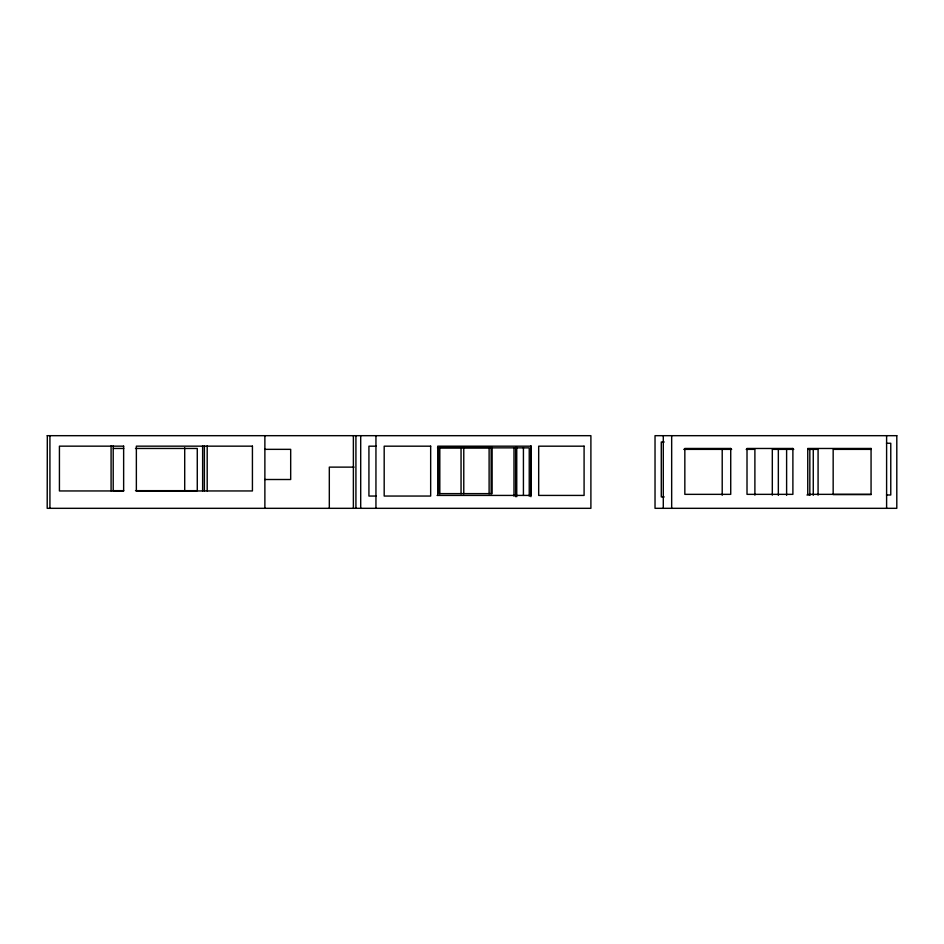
<?xml version="1.0" encoding="UTF-8"?>
<svg xmlns="http://www.w3.org/2000/svg" width="944" height="944" viewBox="0 0 944 944"><rect width="100%" height="100%" fill="white"/><g stroke="black" fill="none" stroke-linecap="round" stroke-linejoin="round"><path stroke-width="1.42" d="M47.2 435.68L590.897 435.68L590.897 508.32L47.2 508.32L47.318 435.68M664.21 441.993L661.284 441.993L661.284 496.933L664.21 496.933M886.499 443.267L890.77 443.267L890.77 494.986L886.499 494.986M376.184 446.182L368.927 446.182L368.927 496.048L376.184 496.048M437.485 447.857L529.242 447.857L529.242 496.143M113.41 448.459L123.711 448.459M135.488 448.459L197.272 448.459L197.272 490.668L135.488 490.668M264.827 449.344L290.681 449.344L290.681 479.505L264.827 479.505M683.751 449.368L731.671 449.368M746.185 449.368L754.893 449.368L754.893 495.128M793.762 449.368L772.31 449.368L772.31 495.128M808.064 449.368L818.082 449.368L818.082 495.128M871.336 449.368L833.163 449.368L833.163 494.55L871.336 494.55M354.083 467.127L329.314 467.127L329.314 508.32M113.41 490.668L123.711 490.668M806.967 494.986L810.164 494.927M437.084 495.423L531.189 495.423L531.189 446.182L437.733 446.182L437.733 495.423M886.605 435.68L886.605 508.32M813.268 448.754L813.268 495.246M809.834 449.014L809.834 494.986M786.612 448.955L786.612 495.317M778.34 448.955L778.34 495.317M722.207 448.754L722.207 495.246M671.668 435.68L671.668 508.32M663.29 435.68L663.29 508.32M530.917 445.851L530.917 496.697M523.424 447.633L523.424 495.423M516.746 447.303L516.746 496.697M515.931 447.633L515.931 495.423M515.672 447.303L515.672 496.697M513.996 447.857L513.996 496.143M491.14 447.303L491.14 493.795M489.11 447.303L489.11 493.795M463.775 447.303L463.775 493.795M461.05 447.303L461.05 493.795M439.81 447.303L439.81 493.795M375.948 435.68L375.948 508.32M360.702 435.68L360.702 508.32M355.923 435.68L355.923 508.32M353.375 435.68L353.375 508.32M264.875 435.68L264.875 508.32M207.196 445.851L207.196 490.892M204.376 445.851L204.376 490.892M202.63 445.851L202.63 490.892M184.705 447.727L184.705 491.104M113.209 445.851L113.209 490.892M111.085 445.851L111.085 490.892M49.926 435.68L49.926 508.32M896.8 435.68L655.03 435.68L655.03 508.32L896.8 508.32L896.8 435.68M123.64 446.158L59.425 446.158L59.425 490.951L123.64 490.951L123.64 446.158M252.426 446.158L136.361 446.158L136.361 490.951L252.426 490.951L252.426 446.158M430.665 446.182L384.184 446.182L384.184 496.048L430.665 496.048L430.665 446.182M584.088 446.182L538.682 446.182L538.682 495.423L584.088 495.423L584.088 446.182M492.119 447.539L439.172 447.539L439.172 493.629L492.119 493.629L492.119 447.539M730.727 448.471L684.837 448.471L684.837 494.349L730.727 494.349L730.727 448.471M792.889 448.471L747.011 448.471L747.011 494.349L792.889 494.349L792.889 448.471M871.064 448.471L807.757 448.471L807.757 494.349L871.064 494.349L871.064 448.471"/></g></svg>
